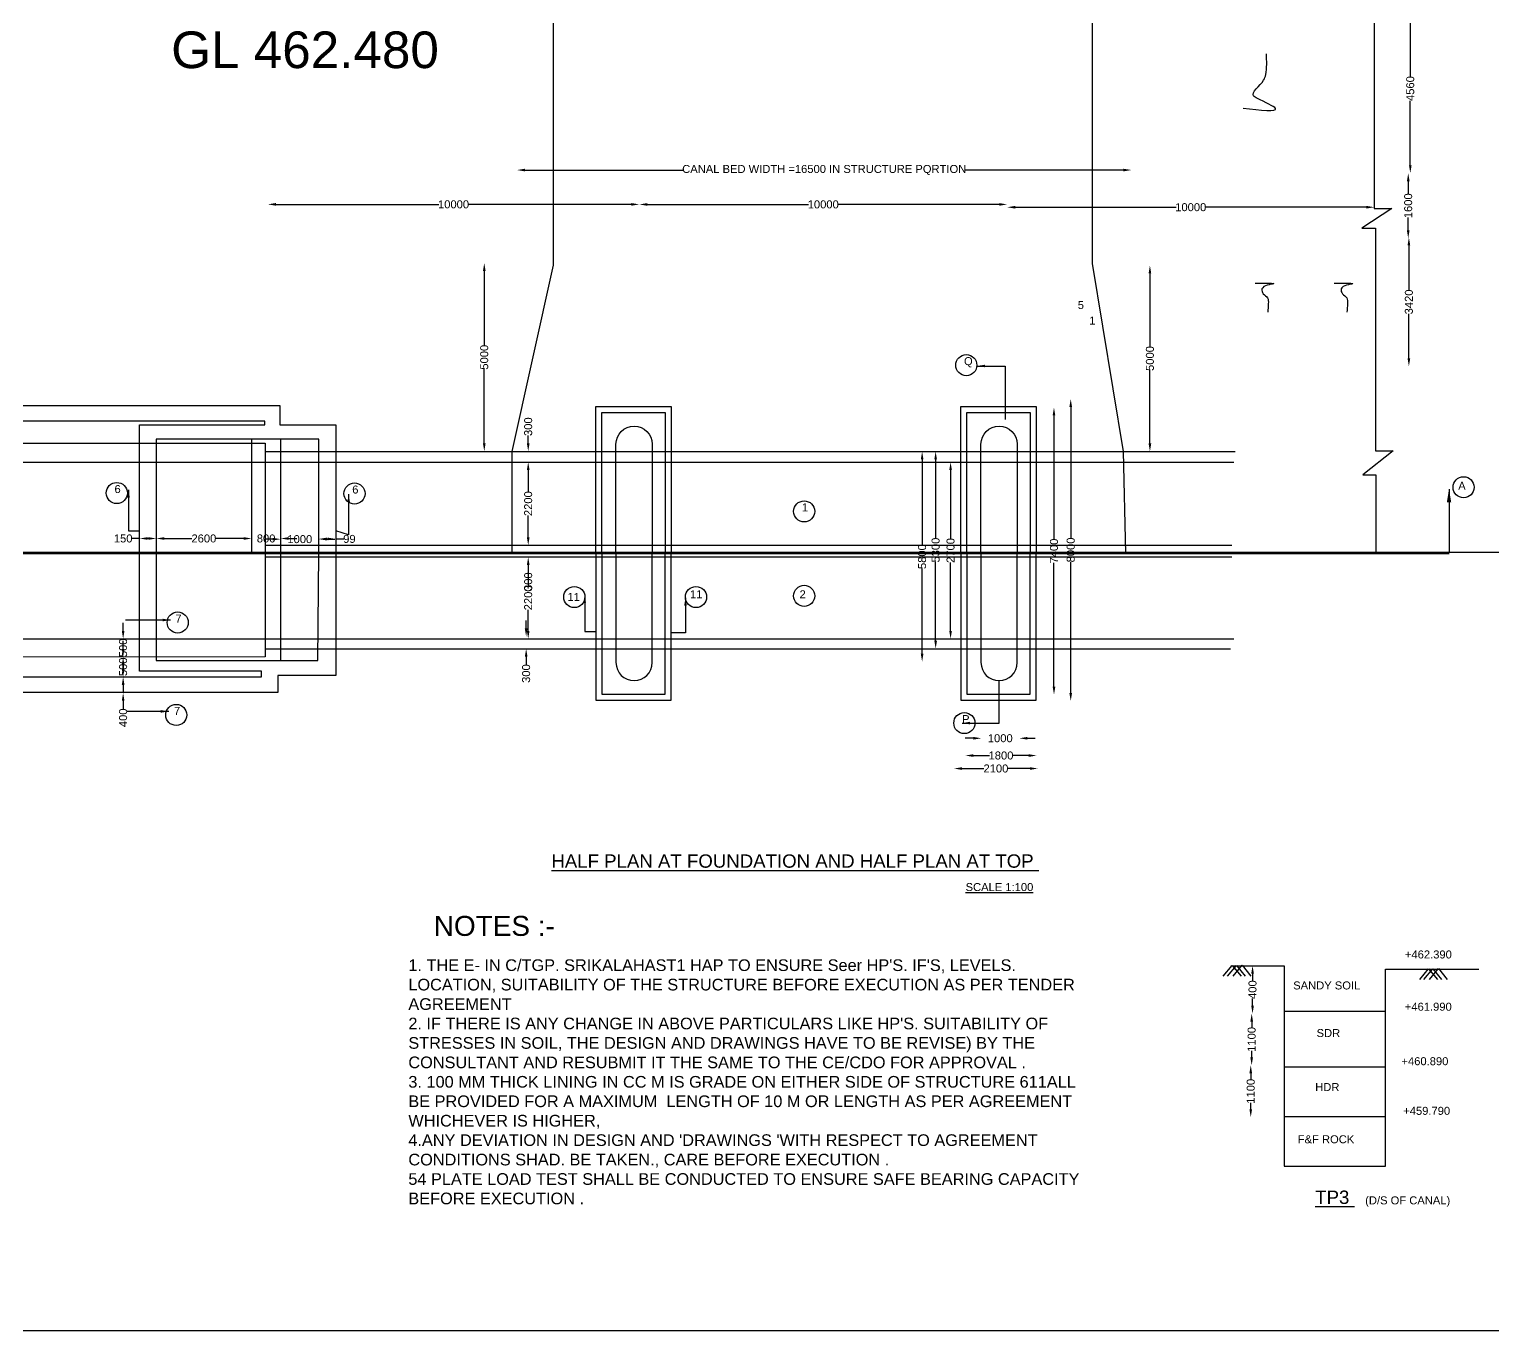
# Model space of a CAD drawing. Header units: millimetres. Extents: x 5124 to 4681095, y 2311 to 91369410.
# Drawn here: x 2352890 to 2374840, y 45650649 to 45670180 of the extents above; entities that cross this region are included whole.
import ezdxf

# ---------------------------------------------------------------- set-up
doc = ezdxf.new("R2010")
doc.units = ezdxf.units.MM
doc.header["$MEASUREMENT"] = 0
doc.header["$PDMODE"] = 32
doc.header["$PDSIZE"] = 240
for name, color, linetype in [('DIMENSIONS', 7, 'Continuous'), ('DRAWING', 2, 'Continuous'), ('TEXT', 7, 'Continuous')]:
    doc.layers.add(name, color=color, linetype=linetype)
doc.styles.get("Standard").update_dxf_attribs({"font": 'arial.ttf', "height": 120})
doc.dimstyles.get("Standard").update_dxf_attribs({"dimtxt": 120, "dimasz": 120, "dimexe": 0.18, "dimexo": 0.0625, "dimgap": 0.09, "dimtad": 0, "dimdec": 0, "dimzin": 0, "dimdsep": 46, "dimtxsty": 'Standard', "dimcen": 0.09, "dimse1": 1, "dimse2": 1, "dimadec": 0, "dimazin": 0, "dimtfac": 1, "dimtdec": 0, "dimtofl": 0, "dimtmove": 0, "dimatfit": 3, "dimfxl": 1, "dimtolj": 1, "dimtzin": 0, "dimarcsym": 0})

# ---------------------------------------------------------------- blocks, each defined once
blk = doc.blocks.new('*D74')
at = {"layer": 'Defpoints', "color": 0, "transparency": 16777216}
for p in [(2373619, 45670559), (2373604, 45668020), (2373619, 45668020)]:
    blk.add_point(p, dxfattribs=at)
at = {"layer": 'DIMENSIONS', "color": 0, "lineweight": -2, "transparency": 16777216}
for p, q in [((2373604, 45670439), (2373604, 45669471)), ((2373604, 45668140), (2373604, 45669108))]:
    blk.add_line(p, q, dxfattribs=at)
at = {"layer": 'DIMENSIONS', "color": 0, "transparency": 16777216}
for points in [[(2373584, 45670439), (2373624, 45670439), (2373604, 45670559)], [(2373584, 45668140), (2373624, 45668140), (2373604, 45668020)]]:
    blk.add_solid(points, dxfattribs=at)
at = {"layer": 'DIMENSIONS', "color": 0, "transparency": 16777216, "insert": (2373604, 45669290), "char_height": 120, "attachment_point": 5, "rotation": 90}
blk.add_mtext('\\A1;4560', dxfattribs=at)
blk = doc.blocks.new('*D75')
at = {"layer": 'Defpoints', "color": 0, "transparency": 16777216}
for p in [(2373604, 45668020), (2373573, 45667041), (2373604, 45667041)]:
    blk.add_point(p, dxfattribs=at)
at = {"layer": 'DIMENSIONS', "color": 0, "lineweight": -2, "transparency": 16777216}
for p, q in [((2373573, 45667900), (2373573, 45667704)), ((2373573, 45667161), (2373573, 45667357))]:
    blk.add_line(p, q, dxfattribs=at)
at = {"layer": 'DIMENSIONS', "color": 0, "transparency": 16777216}
for points in [[(2373553, 45667900), (2373593, 45667900), (2373573, 45668020)], [(2373553, 45667161), (2373593, 45667161), (2373573, 45667041)]]:
    blk.add_solid(points, dxfattribs=at)
at = {"layer": 'DIMENSIONS', "color": 0, "transparency": 16777216, "insert": (2373573, 45667531), "char_height": 120, "attachment_point": 5, "rotation": 90}
blk.add_mtext('\\A1;1600', dxfattribs=at)
blk = doc.blocks.new('*D76')
at = {"layer": 'Defpoints', "color": 0, "transparency": 16777216}
for p in [(2373570, 45667056), (2373570, 45665120), (2373583, 45665120)]:
    blk.add_point(p, dxfattribs=at)
at = {"layer": 'DIMENSIONS', "color": 0, "lineweight": -2, "transparency": 16777216}
for p, q in [((2373583, 45666936), (2373583, 45666267)), ((2373583, 45665240), (2373583, 45665909))]:
    blk.add_line(p, q, dxfattribs=at)
at = {"layer": 'DIMENSIONS', "color": 0, "transparency": 16777216}
for points in [[(2373563, 45666936), (2373603, 45666936), (2373583, 45667056)], [(2373563, 45665240), (2373603, 45665240), (2373583, 45665120)]]:
    blk.add_solid(points, dxfattribs=at)
at = {"layer": 'DIMENSIONS', "color": 0, "transparency": 16777216, "insert": (2373583, 45666088), "char_height": 120, "attachment_point": 5, "rotation": 90}
blk.add_mtext('\\A1;3420', dxfattribs=at)
blk = doc.blocks.new('*D77')
at = {"layer": 'Defpoints', "color": 0, "transparency": 16777216}
for p in [(2367558, 45667509), (2367558, 45667490), (2373064, 45667490)]:
    blk.add_point(p, dxfattribs=at)
at = {"layer": 'DIMENSIONS', "color": 0, "lineweight": -2, "transparency": 16777216}
for p, q in [((2367678, 45667509), (2370091, 45667509)), ((2372944, 45667509), (2370531, 45667509))]:
    blk.add_line(p, q, dxfattribs=at)
at = {"layer": 'DIMENSIONS', "color": 0, "transparency": 16777216}
for points in [[(2367678, 45667529), (2367678, 45667489), (2367558, 45667509)], [(2372944, 45667529), (2372944, 45667489), (2373064, 45667509)]]:
    blk.add_solid(points, dxfattribs=at)
at = {"layer": 'DIMENSIONS', "color": 0, "transparency": 16777216, "insert": (2370311, 45667509), "char_height": 120, "attachment_point": 5}
blk.add_mtext('\\A1;10000', dxfattribs=at)
blk = doc.blocks.new('*D78')
at = {"layer": 'Defpoints', "color": 0, "transparency": 16777216}
for p in [(2362040, 45667551), (2362040, 45667509), (2367558, 45667509)]:
    blk.add_point(p, dxfattribs=at)
at = {"layer": 'DIMENSIONS', "color": 0, "lineweight": -2, "transparency": 16777216}
for p, q in [((2362160, 45667551), (2364579, 45667551)), ((2367438, 45667551), (2365019, 45667551))]:
    blk.add_line(p, q, dxfattribs=at)
at = {"layer": 'DIMENSIONS', "color": 0, "transparency": 16777216}
for points in [[(2362160, 45667571), (2362160, 45667531), (2362040, 45667551)], [(2367438, 45667571), (2367438, 45667531), (2367558, 45667551)]]:
    blk.add_solid(points, dxfattribs=at)
at = {"layer": 'DIMENSIONS', "color": 0, "transparency": 16777216, "insert": (2364799, 45667551), "char_height": 120, "attachment_point": 5}
blk.add_mtext('\\A1;10000', dxfattribs=at)
blk = doc.blocks.new('*D79')
at = {"layer": 'Defpoints', "color": 0, "transparency": 16777216}
for p in [(2356469, 45667552), (2356469, 45667509), (2362040, 45667509)]:
    blk.add_point(p, dxfattribs=at)
at = {"layer": 'DIMENSIONS', "color": 0, "lineweight": -2, "transparency": 16777216}
for p, q in [((2356589, 45667552), (2359034, 45667552)), ((2361920, 45667552), (2359474, 45667552))]:
    blk.add_line(p, q, dxfattribs=at)
at = {"layer": 'DIMENSIONS', "color": 0, "transparency": 16777216}
for points in [[(2356589, 45667572), (2356589, 45667532), (2356469, 45667552)], [(2361920, 45667572), (2361920, 45667532), (2362040, 45667552)]]:
    blk.add_solid(points, dxfattribs=at)
at = {"layer": 'DIMENSIONS', "color": 0, "transparency": 16777216, "insert": (2359254, 45667552), "char_height": 120, "attachment_point": 5}
blk.add_mtext('\\A1;10000', dxfattribs=at)
blk = doc.blocks.new('*D80')
at = {"layer": 'Defpoints', "color": 0, "transparency": 16777216}
for p in [(2360206, 45668050), (2369422, 45668170), (2369422, 45668067)]:
    blk.add_point(p, dxfattribs=at)
at = {"layer": 'DIMENSIONS', "color": 0, "lineweight": -2, "transparency": 16777216}
for p, q in [((2360326, 45668067), (2362694, 45668067)), ((2369302, 45668067), (2366934, 45668067))]:
    blk.add_line(p, q, dxfattribs=at)
at = {"layer": 'DIMENSIONS', "color": 0, "transparency": 16777216}
for points in [[(2360326, 45668087), (2360326, 45668047), (2360206, 45668067)], [(2369302, 45668087), (2369302, 45668047), (2369422, 45668067)]]:
    blk.add_solid(points, dxfattribs=at)
at = {"layer": 'DIMENSIONS', "color": 0, "transparency": 16777216, "insert": (2364814, 45668067), "char_height": 120, "attachment_point": 5}
blk.add_mtext('\\A1;CANAL BED WIDTH =16500 IN STRUCTURE PQRTION', dxfattribs=at)
blk = doc.blocks.new('*D81')
at = {"layer": 'Defpoints', "color": 0, "transparency": 16777216}
for p in [(2369699, 45666635), (2369699, 45663844), (2369699, 45663844)]:
    blk.add_point(p, dxfattribs=at)
at = {"layer": 'DIMENSIONS', "color": 0, "lineweight": -2, "transparency": 16777216}
for p, q in [((2369699, 45666515), (2369699, 45665419)), ((2369699, 45663964), (2369699, 45665060))]:
    blk.add_line(p, q, dxfattribs=at)
at = {"layer": 'DIMENSIONS', "color": 0, "transparency": 16777216}
for points in [[(2369679, 45666515), (2369719, 45666515), (2369699, 45666635)], [(2369679, 45663964), (2369719, 45663964), (2369699, 45663844)]]:
    blk.add_solid(points, dxfattribs=at)
at = {"layer": 'DIMENSIONS', "color": 0, "transparency": 16777216, "insert": (2369699, 45665239), "char_height": 120, "attachment_point": 5, "rotation": 90}
blk.add_mtext('\\A1;5000', dxfattribs=at)
blk = doc.blocks.new('*D82')
at = {"layer": 'Defpoints', "color": 0, "transparency": 16777216}
for p in [(2367170, 45659540), (2367170, 45659525), (2367738, 45659525)]:
    blk.add_point(p, dxfattribs=at)
at = {"layer": 'DIMENSIONS', "color": 0, "lineweight": -2, "transparency": 16777216}
for p, q in [((2367050, 45659540), (2366930, 45659540)), ((2367858, 45659540), (2367978, 45659540))]:
    blk.add_line(p, q, dxfattribs=at)
at = {"layer": 'DIMENSIONS', "color": 0, "transparency": 16777216}
for points in [[(2367050, 45659560), (2367050, 45659520), (2367170, 45659540)], [(2367858, 45659560), (2367858, 45659520), (2367738, 45659540)]]:
    blk.add_solid(points, dxfattribs=at)
at = {"layer": 'DIMENSIONS', "color": 0, "transparency": 16777216, "insert": (2367454, 45659540), "char_height": 120, "attachment_point": 5}
blk.add_mtext('\\A1;1000', dxfattribs=at)
blk = doc.blocks.new('*D83')
at = {"layer": 'Defpoints', "color": 0, "transparency": 16777216}
for p in [(2366930, 45659281), (2366930, 45659270), (2368000, 45659270)]:
    blk.add_point(p, dxfattribs=at)
at = {"layer": 'DIMENSIONS', "color": 0, "lineweight": -2, "transparency": 16777216}
for p, q in [((2367050, 45659281), (2367292, 45659281)), ((2367880, 45659281), (2367639, 45659281))]:
    blk.add_line(p, q, dxfattribs=at)
at = {"layer": 'DIMENSIONS', "color": 0, "transparency": 16777216}
for points in [[(2367050, 45659301), (2367050, 45659261), (2366930, 45659281)], [(2367880, 45659301), (2367880, 45659261), (2368000, 45659281)]]:
    blk.add_solid(points, dxfattribs=at)
at = {"layer": 'DIMENSIONS', "color": 0, "transparency": 16777216, "insert": (2367465, 45659281), "char_height": 120, "attachment_point": 5}
blk.add_mtext('\\A1;1800', dxfattribs=at)
blk = doc.blocks.new('*D84')
at = {"layer": 'Defpoints', "color": 0, "transparency": 16777216}
for p in [(2366760, 45659086), (2366760, 45659071), (2368019, 45659071)]:
    blk.add_point(p, dxfattribs=at)
at = {"layer": 'DIMENSIONS', "color": 0, "lineweight": -2, "transparency": 16777216}
for p, q in [((2366880, 45659086), (2367209, 45659086)), ((2367899, 45659086), (2367570, 45659086))]:
    blk.add_line(p, q, dxfattribs=at)
at = {"layer": 'DIMENSIONS', "color": 0, "transparency": 16777216}
for points in [[(2366880, 45659106), (2366880, 45659066), (2366760, 45659086)], [(2367899, 45659106), (2367899, 45659066), (2368019, 45659086)]]:
    blk.add_solid(points, dxfattribs=at)
at = {"layer": 'DIMENSIONS', "color": 0, "transparency": 16777216, "insert": (2367389, 45659086), "char_height": 120, "attachment_point": 5}
blk.add_mtext('\\A1;2100', dxfattribs=at)
blk = doc.blocks.new('*D85')
at = {"layer": 'Defpoints', "color": 0, "transparency": 16777216}
for p in [(2368429, 45664631), (2368511, 45664631), (2368429, 45660101)]:
    blk.add_point(p, dxfattribs=at)
at = {"layer": 'DIMENSIONS', "color": 0, "lineweight": -2, "transparency": 16777216}
for p, q in [((2368511, 45664511), (2368511, 45662545)), ((2368511, 45660221), (2368511, 45662187))]:
    blk.add_line(p, q, dxfattribs=at)
at = {"layer": 'DIMENSIONS', "color": 0, "transparency": 16777216}
for points in [[(2368491, 45664511), (2368531, 45664511), (2368511, 45664631)], [(2368491, 45660221), (2368531, 45660221), (2368511, 45660101)]]:
    blk.add_solid(points, dxfattribs=at)
at = {"layer": 'DIMENSIONS', "color": 0, "transparency": 16777216, "insert": (2368511, 45662366), "char_height": 120, "attachment_point": 5, "rotation": 90}
blk.add_mtext('\\A1;8000', dxfattribs=at)
blk = doc.blocks.new('*D86')
at = {"layer": 'Defpoints', "color": 0, "transparency": 16777216}
for p in [(2368247, 45664504), (2368247, 45660196), (2368260, 45660196)]:
    blk.add_point(p, dxfattribs=at)
at = {"layer": 'DIMENSIONS', "color": 0, "lineweight": -2, "transparency": 16777216}
for p, q in [((2368260, 45664384), (2368260, 45662529)), ((2368260, 45660316), (2368260, 45662172))]:
    blk.add_line(p, q, dxfattribs=at)
at = {"layer": 'DIMENSIONS', "color": 0, "transparency": 16777216}
for points in [[(2368240, 45664384), (2368280, 45664384), (2368260, 45664504)], [(2368240, 45660316), (2368280, 45660316), (2368260, 45660196)]]:
    blk.add_solid(points, dxfattribs=at)
at = {"layer": 'DIMENSIONS', "color": 0, "transparency": 16777216, "insert": (2368260, 45662350), "char_height": 120, "attachment_point": 5, "rotation": 90}
blk.add_mtext('\\A1;7400', dxfattribs=at)
blk = doc.blocks.new('*D87')
at = {"layer": 'Defpoints', "color": 0, "transparency": 16777216}
for p in [(2366709, 45663684), (2366709, 45663684), (2366645, 45661032)]:
    blk.add_point(p, dxfattribs=at)
at = {"layer": 'DIMENSIONS', "color": 0, "lineweight": -2, "transparency": 16777216}
for p, q in [((2366709, 45663564), (2366709, 45662538)), ((2366709, 45661152), (2366709, 45662178))]:
    blk.add_line(p, q, dxfattribs=at)
at = {"layer": 'DIMENSIONS', "color": 0, "transparency": 16777216}
for points in [[(2366689, 45663564), (2366729, 45663564), (2366709, 45663684)], [(2366689, 45661152), (2366729, 45661152), (2366709, 45661032)]]:
    blk.add_solid(points, dxfattribs=at)
at = {"layer": 'DIMENSIONS', "color": 0, "transparency": 16777216, "insert": (2366709, 45662358), "char_height": 120, "attachment_point": 5, "rotation": 90}
blk.add_mtext('\\A1;2700', dxfattribs=at)
blk = doc.blocks.new('*D88')
at = {"layer": 'Defpoints', "color": 0, "transparency": 16777216}
for p in [(2366485, 45663844), (2366485, 45660884), (2366485, 45660884)]:
    blk.add_point(p, dxfattribs=at)
at = {"layer": 'DIMENSIONS', "color": 0, "lineweight": -2, "transparency": 16777216}
for p, q in [((2366485, 45663724), (2366485, 45662543)), ((2366485, 45661004), (2366485, 45662185))]:
    blk.add_line(p, q, dxfattribs=at)
at = {"layer": 'DIMENSIONS', "color": 0, "transparency": 16777216}
for points in [[(2366465, 45663724), (2366505, 45663724), (2366485, 45663844)], [(2366465, 45661004), (2366505, 45661004), (2366485, 45660884)]]:
    blk.add_solid(points, dxfattribs=at)
at = {"layer": 'DIMENSIONS', "color": 0, "transparency": 16777216, "insert": (2366485, 45662364), "char_height": 120, "attachment_point": 5, "rotation": 90}
blk.add_mtext('\\A1;5300', dxfattribs=at)
blk = doc.blocks.new('*D89')
at = {"layer": 'Defpoints', "color": 0, "transparency": 16777216}
for p in [(2366298, 45663844), (2366282, 45660689), (2366298, 45660689)]:
    blk.add_point(p, dxfattribs=at)
at = {"layer": 'DIMENSIONS', "color": 0, "lineweight": -2, "transparency": 16777216}
for p, q in [((2366282, 45663724), (2366282, 45662445)), ((2366282, 45660809), (2366282, 45662087))]:
    blk.add_line(p, q, dxfattribs=at)
at = {"layer": 'DIMENSIONS', "color": 0, "transparency": 16777216}
for points in [[(2366262, 45663724), (2366302, 45663724), (2366282, 45663844)], [(2366262, 45660809), (2366302, 45660809), (2366282, 45660689)]]:
    blk.add_solid(points, dxfattribs=at)
at = {"layer": 'DIMENSIONS', "color": 0, "transparency": 16777216, "insert": (2366282, 45662266), "char_height": 120, "attachment_point": 5, "rotation": 90}
blk.add_mtext('\\A1;5800', dxfattribs=at)
blk = doc.blocks.new('*D90')
at = {"layer": 'Defpoints', "color": 0, "transparency": 16777216}
for p in [(2360343, 45661068), (2360343, 45660884), (2360343, 45660884)]:
    blk.add_point(p, dxfattribs=at)
at = {"layer": 'DIMENSIONS', "color": 0, "lineweight": -2, "transparency": 16777216}
for p, q in [((2360343, 45661188), (2360343, 45661308)), ((2360343, 45660764), (2360343, 45660644))]:
    blk.add_line(p, q, dxfattribs=at)
at = {"layer": 'DIMENSIONS', "color": 0, "transparency": 16777216}
for points in [[(2360323, 45661188), (2360363, 45661188), (2360343, 45661068)], [(2360323, 45660764), (2360363, 45660764), (2360343, 45660884)]]:
    blk.add_solid(points, dxfattribs=at)
at = {"layer": 'DIMENSIONS', "color": 0, "transparency": 16777216, "insert": (2360343, 45660511), "char_height": 120, "attachment_point": 5, "rotation": 90}
blk.add_mtext('\\A1;300', dxfattribs=at)
blk = doc.blocks.new('*D91')
at = {"layer": 'Defpoints', "color": 0, "transparency": 16777216}
for p in [(2360343, 45662262), (2360374, 45662262), (2360343, 45661032)]:
    blk.add_point(p, dxfattribs=at)
at = {"layer": 'DIMENSIONS', "color": 0, "lineweight": -2, "transparency": 16777216}
for p, q in [((2360374, 45662142), (2360374, 45661827)), ((2360374, 45661152), (2360374, 45661467))]:
    blk.add_line(p, q, dxfattribs=at)
at = {"layer": 'DIMENSIONS', "color": 0, "transparency": 16777216}
for points in [[(2360354, 45662142), (2360394, 45662142), (2360374, 45662262)], [(2360354, 45661152), (2360394, 45661152), (2360374, 45661032)]]:
    blk.add_solid(points, dxfattribs=at)
at = {"layer": 'DIMENSIONS', "color": 0, "transparency": 16777216, "insert": (2360374, 45661647), "char_height": 120, "attachment_point": 5, "rotation": 90}
blk.add_mtext('\\A1;2200', dxfattribs=at)
blk = doc.blocks.new('*D92')
at = {"layer": 'Defpoints', "color": 0, "transparency": 16777216}
for p in [(2360374, 45662437), (2360374, 45662262), (2360374, 45662262)]:
    blk.add_point(p, dxfattribs=at)
at = {"layer": 'DIMENSIONS', "color": 0, "lineweight": -2, "transparency": 16777216}
for p, q in [((2360374, 45662557), (2360374, 45662677)), ((2360374, 45662142), (2360374, 45662022))]:
    blk.add_line(p, q, dxfattribs=at)
at = {"layer": 'DIMENSIONS', "color": 0, "transparency": 16777216}
for points in [[(2360354, 45662557), (2360394, 45662557), (2360374, 45662437)], [(2360354, 45662142), (2360394, 45662142), (2360374, 45662262)]]:
    blk.add_solid(points, dxfattribs=at)
at = {"layer": 'DIMENSIONS', "color": 0, "transparency": 16777216, "insert": (2360374, 45661890), "char_height": 120, "attachment_point": 5, "rotation": 90}
blk.add_mtext('\\A1;300', dxfattribs=at)
blk = doc.blocks.new('*D93')
at = {"layer": 'Defpoints', "color": 0, "transparency": 16777216}
for p in [(2360374, 45663684), (2360374, 45663684), (2360374, 45662437)]:
    blk.add_point(p, dxfattribs=at)
at = {"layer": 'DIMENSIONS', "color": 0, "lineweight": -2, "transparency": 16777216}
for p, q in [((2360374, 45663564), (2360374, 45663241)), ((2360374, 45662557), (2360374, 45662881))]:
    blk.add_line(p, q, dxfattribs=at)
at = {"layer": 'DIMENSIONS', "color": 0, "transparency": 16777216}
for points in [[(2360354, 45663564), (2360394, 45663564), (2360374, 45663684)], [(2360354, 45662557), (2360394, 45662557), (2360374, 45662437)]]:
    blk.add_solid(points, dxfattribs=at)
at = {"layer": 'DIMENSIONS', "color": 0, "transparency": 16777216, "insert": (2360374, 45663061), "char_height": 120, "attachment_point": 5, "rotation": 90}
blk.add_mtext('\\A1;2200', dxfattribs=at)
blk = doc.blocks.new('*D94')
at = {"layer": 'Defpoints', "color": 0, "transparency": 16777216}
for p in [(2360374, 45663844), (2360374, 45663844), (2360374, 45663684)]:
    blk.add_point(p, dxfattribs=at)
at = {"layer": 'DIMENSIONS', "color": 0, "lineweight": -2, "transparency": 16777216}
for p, q in [((2360374, 45663964), (2360374, 45664084)), ((2360374, 45663564), (2360374, 45663444))]:
    blk.add_line(p, q, dxfattribs=at)
at = {"layer": 'DIMENSIONS', "color": 0, "transparency": 16777216}
for points in [[(2360354, 45663964), (2360394, 45663964), (2360374, 45663844)], [(2360354, 45663564), (2360394, 45663564), (2360374, 45663684)]]:
    blk.add_solid(points, dxfattribs=at)
at = {"layer": 'DIMENSIONS', "color": 0, "transparency": 16777216, "insert": (2360374, 45664216), "char_height": 120, "attachment_point": 5, "rotation": 90}
blk.add_mtext('\\A1;300', dxfattribs=at)
blk = doc.blocks.new('*D95')
at = {"layer": 'Defpoints', "color": 0, "transparency": 16777216}
for p in [(2359674, 45666671), (2359715, 45666671), (2359674, 45663844)]:
    blk.add_point(p, dxfattribs=at)
at = {"layer": 'DIMENSIONS', "color": 0, "lineweight": -2, "transparency": 16777216}
for p, q in [((2359715, 45666551), (2359715, 45665437)), ((2359715, 45663964), (2359715, 45665079))]:
    blk.add_line(p, q, dxfattribs=at)
at = {"layer": 'DIMENSIONS', "color": 0, "transparency": 16777216}
for points in [[(2359695, 45666551), (2359735, 45666551), (2359715, 45666671)], [(2359695, 45663964), (2359735, 45663964), (2359715, 45663844)]]:
    blk.add_solid(points, dxfattribs=at)
at = {"layer": 'DIMENSIONS', "color": 0, "transparency": 16777216, "insert": (2359715, 45665258), "char_height": 120, "attachment_point": 5, "rotation": 90}
blk.add_mtext('\\A1;5000', dxfattribs=at)
blk = doc.blocks.new('*D96')
at = {"layer": 'Defpoints', "color": 0, "transparency": 16777216}
for p in [(2357234, 45662652), (2357486, 45662652), (2357486, 45662531)]:
    blk.add_point(p, dxfattribs=at)
at = {"layer": 'DIMENSIONS', "color": 0, "lineweight": -2, "transparency": 16777216}
for p, q in [((2357354, 45662531), (2357366, 45662531)), ((2357486, 45662531), (2357606, 45662531))]:
    blk.add_line(p, q, dxfattribs=at)
at = {"layer": 'DIMENSIONS', "color": 0, "transparency": 16777216}
for points in [[(2357354, 45662551), (2357354, 45662511), (2357234, 45662531)], [(2357366, 45662551), (2357366, 45662511), (2357486, 45662531)]]:
    blk.add_solid(points, dxfattribs=at)
at = {"layer": 'DIMENSIONS', "color": 0, "transparency": 16777216, "insert": (2357692, 45662531), "char_height": 120, "attachment_point": 5}
blk.add_mtext('\\A1;99', dxfattribs=at)
blk = doc.blocks.new('*D97')
at = {"layer": 'Defpoints', "color": 0, "transparency": 16777216}
for p in [(2356662, 45662531), (2356662, 45662528), (2357234, 45662531)]:
    blk.add_point(p, dxfattribs=at)
at = {"layer": 'DIMENSIONS', "color": 0, "lineweight": -2, "transparency": 16777216}
for p, q in [((2356542, 45662528), (2356422, 45662528)), ((2357354, 45662528), (2357474, 45662528))]:
    blk.add_line(p, q, dxfattribs=at)
at = {"layer": 'DIMENSIONS', "color": 0, "transparency": 16777216}
for points in [[(2356542, 45662548), (2356542, 45662508), (2356662, 45662528)], [(2357354, 45662548), (2357354, 45662508), (2357234, 45662528)]]:
    blk.add_solid(points, dxfattribs=at)
at = {"layer": 'DIMENSIONS', "color": 0, "transparency": 16777216, "insert": (2356948, 45662528), "char_height": 120, "attachment_point": 5}
blk.add_mtext('\\A1;1000', dxfattribs=at)
blk = doc.blocks.new('*D98')
at = {"layer": 'Defpoints', "color": 0, "transparency": 16777216}
for p in [(2356224, 45662538), (2356662, 45662528), (2356224, 45662495)]:
    blk.add_point(p, dxfattribs=at)
at = {"layer": 'DIMENSIONS', "color": 0, "lineweight": -2, "transparency": 16777216}
for p, q in [((2356104, 45662538), (2355984, 45662538)), ((2356782, 45662538), (2356902, 45662538))]:
    blk.add_line(p, q, dxfattribs=at)
at = {"layer": 'DIMENSIONS', "color": 0, "transparency": 16777216}
for points in [[(2356104, 45662558), (2356104, 45662518), (2356224, 45662538)], [(2356782, 45662558), (2356782, 45662518), (2356662, 45662538)]]:
    blk.add_solid(points, dxfattribs=at)
at = {"layer": 'DIMENSIONS', "color": 0, "transparency": 16777216, "insert": (2356443, 45662538), "char_height": 120, "attachment_point": 5}
blk.add_mtext('\\A1;800', dxfattribs=at)
blk = doc.blocks.new('*D99')
at = {"layer": 'Defpoints', "color": 0, "transparency": 16777216}
for p in [(2354794, 45662538), (2354794, 45662538), (2356224, 45662538)]:
    blk.add_point(p, dxfattribs=at)
at = {"layer": 'DIMENSIONS', "color": 0, "lineweight": -2, "transparency": 16777216}
for p, q in [((2354914, 45662538), (2355329, 45662538)), ((2356104, 45662538), (2355689, 45662538))]:
    blk.add_line(p, q, dxfattribs=at)
at = {"layer": 'DIMENSIONS', "color": 0, "transparency": 16777216}
for points in [[(2354914, 45662558), (2354914, 45662518), (2354794, 45662538)], [(2356104, 45662558), (2356104, 45662518), (2356224, 45662538)]]:
    blk.add_solid(points, dxfattribs=at)
at = {"layer": 'DIMENSIONS', "color": 0, "transparency": 16777216, "insert": (2355509, 45662538), "char_height": 120, "attachment_point": 5}
blk.add_mtext('\\A1;2600', dxfattribs=at)
blk = doc.blocks.new('*D100')
at = {"layer": 'Defpoints', "color": 0, "transparency": 16777216}
for p in [(2354546, 45662538), (2354546, 45662538), (2354794, 45662538)]:
    blk.add_point(p, dxfattribs=at)
at = {"layer": 'DIMENSIONS', "color": 0, "lineweight": -2, "transparency": 16777216}
for p, q in [((2354546, 45662538), (2354426, 45662538)), ((2354674, 45662538), (2354666, 45662538))]:
    blk.add_line(p, q, dxfattribs=at)
at = {"layer": 'DIMENSIONS', "color": 0, "transparency": 16777216}
for points in [[(2354666, 45662558), (2354666, 45662518), (2354546, 45662538)], [(2354674, 45662558), (2354674, 45662518), (2354794, 45662538)]]:
    blk.add_solid(points, dxfattribs=at)
at = {"layer": 'DIMENSIONS', "color": 0, "transparency": 16777216, "insert": (2354299, 45662538), "char_height": 120, "attachment_point": 5}
blk.add_mtext('\\A1;150', dxfattribs=at)
blk = doc.blocks.new('*D101')
at = {"layer": 'Defpoints', "color": 0, "transparency": 16777216}
for p in [(2354298, 45661032), (2354298, 45661032), (2354298, 45660761)]:
    blk.add_point(p, dxfattribs=at)
at = {"layer": 'DIMENSIONS', "color": 0, "lineweight": -2, "transparency": 16777216}
for p, q in [((2354298, 45661152), (2354298, 45661272)), ((2354298, 45660641), (2354298, 45660521))]:
    blk.add_line(p, q, dxfattribs=at)
at = {"layer": 'DIMENSIONS', "color": 0, "transparency": 16777216}
for points in [[(2354278, 45661152), (2354318, 45661152), (2354298, 45661032)], [(2354278, 45660641), (2354318, 45660641), (2354298, 45660761)]]:
    blk.add_solid(points, dxfattribs=at)
at = {"layer": 'DIMENSIONS', "color": 0, "transparency": 16777216, "insert": (2354298, 45660897), "char_height": 120, "attachment_point": 5, "rotation": 90}
blk.add_mtext('\\A1;500', dxfattribs=at)
blk = doc.blocks.new('*D102')
at = {"layer": 'Defpoints', "color": 0, "transparency": 16777216}
for p in [(2354298, 45660761), (2354298, 45660462), (2354298, 45660462)]:
    blk.add_point(p, dxfattribs=at)
at = {"layer": 'DIMENSIONS', "color": 0, "lineweight": -2, "transparency": 16777216}
for p, q in [((2354298, 45660881), (2354298, 45661001)), ((2354298, 45660342), (2354298, 45660222))]:
    blk.add_line(p, q, dxfattribs=at)
at = {"layer": 'DIMENSIONS', "color": 0, "transparency": 16777216}
for points in [[(2354278, 45660881), (2354318, 45660881), (2354298, 45660761)], [(2354278, 45660342), (2354318, 45660342), (2354298, 45660462)]]:
    blk.add_solid(points, dxfattribs=at)
at = {"layer": 'DIMENSIONS', "color": 0, "transparency": 16777216, "insert": (2354298, 45660612), "char_height": 120, "attachment_point": 5, "rotation": 90}
blk.add_mtext('\\A1;500', dxfattribs=at)
blk = doc.blocks.new('*D103')
at = {"layer": 'Defpoints', "color": 0, "transparency": 16777216}
for p in [(2354298, 45660462), (2354298, 45660222), (2354298, 45660222)]:
    blk.add_point(p, dxfattribs=at)
at = {"layer": 'DIMENSIONS', "color": 0, "lineweight": -2, "transparency": 16777216}
for p, q in [((2354298, 45660582), (2354298, 45660702)), ((2354298, 45660102), (2354298, 45659982))]:
    blk.add_line(p, q, dxfattribs=at)
at = {"layer": 'DIMENSIONS', "color": 0, "transparency": 16777216}
for points in [[(2354278, 45660582), (2354318, 45660582), (2354298, 45660462)], [(2354278, 45660102), (2354318, 45660102), (2354298, 45660222)]]:
    blk.add_solid(points, dxfattribs=at)
at = {"layer": 'DIMENSIONS', "color": 0, "transparency": 16777216, "insert": (2354298, 45659847), "char_height": 120, "attachment_point": 5, "rotation": 90}
blk.add_mtext('\\A1;400', dxfattribs=at)
blk = doc.blocks.new('*D124')
at = {"layer": 'Defpoints', "color": 0, "transparency": 16777216}
for p in [(2371238, 45656127), (2371238, 45656127), (2371238, 45655409)]:
    blk.add_point(p, dxfattribs=at)
at = {"layer": 'DIMENSIONS', "color": 0, "lineweight": -2, "transparency": 16777216}
for p, q in [((2371238, 45656007), (2371238, 45655903)), ((2371238, 45655529), (2371238, 45655633))]:
    blk.add_line(p, q, dxfattribs=at)
at = {"layer": 'DIMENSIONS', "color": 0, "transparency": 16777216}
for points in [[(2371218, 45656007), (2371258, 45656007), (2371238, 45656127)], [(2371218, 45655529), (2371258, 45655529), (2371238, 45655409)]]:
    blk.add_solid(points, dxfattribs=at)
at = {"layer": 'DIMENSIONS', "color": 0, "transparency": 16777216, "insert": (2371238, 45655768), "char_height": 120, "attachment_point": 5, "rotation": 90}
blk.add_mtext('\\A1;400', dxfattribs=at)
blk = doc.blocks.new('*D125')
at = {"layer": 'Defpoints', "color": 0, "transparency": 16777216}
for p in [(2371238, 45655409), (2371225, 45654633), (2371238, 45654633)]:
    blk.add_point(p, dxfattribs=at)
at = {"layer": 'DIMENSIONS', "color": 0, "lineweight": -2, "transparency": 16777216}
for p, q in [((2371225, 45655289), (2371225, 45655194)), ((2371225, 45654753), (2371225, 45654848))]:
    blk.add_line(p, q, dxfattribs=at)
at = {"layer": 'DIMENSIONS', "color": 0, "transparency": 16777216}
for points in [[(2371205, 45655289), (2371245, 45655289), (2371225, 45655409)], [(2371205, 45654753), (2371245, 45654753), (2371225, 45654633)]]:
    blk.add_solid(points, dxfattribs=at)
at = {"layer": 'DIMENSIONS', "color": 0, "transparency": 16777216, "insert": (2371225, 45655021), "char_height": 120, "attachment_point": 5, "rotation": 90}
blk.add_mtext('\\A1;1100', dxfattribs=at)
blk = doc.blocks.new('*D126')
at = {"layer": 'Defpoints', "color": 0, "transparency": 16777216}
for p in [(2371238, 45654633), (2371211, 45653854), (2371238, 45653854)]:
    blk.add_point(p, dxfattribs=at)
at = {"layer": 'DIMENSIONS', "color": 0, "lineweight": -2, "transparency": 16777216}
for p, q in [((2371211, 45654513), (2371211, 45654417)), ((2371211, 45653974), (2371211, 45654070))]:
    blk.add_line(p, q, dxfattribs=at)
at = {"layer": 'DIMENSIONS', "color": 0, "transparency": 16777216}
for points in [[(2371191, 45654513), (2371231, 45654513), (2371211, 45654633)], [(2371191, 45653974), (2371231, 45653974), (2371211, 45653854)]]:
    blk.add_solid(points, dxfattribs=at)
at = {"layer": 'DIMENSIONS', "color": 0, "transparency": 16777216, "insert": (2371211, 45654243), "char_height": 120, "attachment_point": 5, "rotation": 90}
blk.add_mtext('\\A1;1100', dxfattribs=at)

msp = doc.modelspace()

# ---------------------------------------------------------------- linework, layer by layer
at = {"color": 0}
for points in [[(2360134.2, 45662314.7), (2360134.2, 45663843.8), (2360755.6, 45666641.1), (2360755.6, 45678212.4)], [(2368834.9, 45678212.4), (2368834.9, 45666666.7), (2369295, 45663843.8), (2369332.5, 45662314.7)]]:
    msp.add_lwpolyline(points, dxfattribs=at)
for points in [[(2370799.8, 45655968.2), (2370932.9, 45656128.7), (2371065, 45655968.2)], [(2370863.2, 45655970.3), (2370996.3, 45656130.8), (2371128.4, 45655970.3)], [(2370948.8, 45655972.4), (2371081.9, 45656132.9), (2371214, 45655972.4)], [(2373744.7, 45655918.4), (2373877.8, 45656078.9), (2374009.9, 45655918.4)], [(2373808.1, 45655920.5), (2373941.2, 45656081), (2374073.3, 45655920.5)], [(2373893.6, 45655922.6), (2374026.8, 45656083.1), (2374158.8, 45655922.6)]]:
    msp.add_lwpolyline(points)
at = {"layer": 'DIMENSIONS', "color": 0}
for centre in [(2366944.8, 45665139.2), (2374403, 45663307.1), (2354203.1, 45663219.9), (2357768.7, 45663212.6), (2364512.6, 45662944.6), (2361065.5, 45661658.9), (2362890.5, 45661658.9), (2364512.6, 45661676.8), (2355116.6, 45661277.2), (2355094.7, 45659890.3), (2366915.8, 45659767.8)]:
    msp.add_circle(centre, 158.4, dxfattribs=at)
for points in [[(2371096.7, 45668993.2), (2371584.7, 45668989.9), (2371311.2, 45669142.1), (2371254, 45669180), (2371404.7, 45669414), (2371435.9, 45669499.8), (2371445.7, 45669810.7)], [(2371275, 45666367.8), (2371549, 45666359.6), (2371379.5, 45666283.1), (2371399.1, 45666210.8), (2371463.2, 45666147.5), (2371474.6, 45666062.8), (2371466.3, 45665934.7)], [(2372463.2, 45666367.8), (2372737.2, 45666359.6), (2372567.6, 45666283.1), (2372587.3, 45666210.8), (2372651.4, 45666147.5), (2372662.8, 45666062.8), (2372654.5, 45665934.7)]]:
    msp.add_spline(points, degree=3, dxfattribs=at)
at = {"layer": 'DRAWING', "color": 0}
msp.add_lwpolyline([(2386129.5, 45650649.4), (2335211.3, 45650649.4), (2335211.3, 45691698.2), (2386129.5, 45691698.2)], close=True, dxfattribs=at)
for points in [[(2344701.3, 45678210.9), (2360088.8, 45678210.9), (2360088.8, 45678451.3), (2360442.8, 45677963.8), (2360442.8, 45678212.4), (2373090, 45678212.4), (2373090, 45676385), (2373322.9, 45676385), (2372780.2, 45676010), (2373064.2, 45676010), (2373064.2, 45667490.4), (2373325.6, 45667490.4), (2372879.5, 45667195), (2373080, 45667195), (2373080, 45663853.4), (2373346.6, 45663853.4), (2372891.5, 45663493.4), (2373087.4, 45663493.4), (2373087.4, 45662314.7)], [(2343579.6, 45665182.4), (2343579.6, 45667001.1), (2344598.1, 45667001.1), (2344598.1, 45665770), (2348003.3, 45664586.6), (2348003.3, 45665436.8), (2351163.6, 45665436.8), (2351163.6, 45664532.2), (2356649.6, 45664532.2), (2356649.6, 45664245.3), (2357486.3, 45664245.3), (2357486.3, 45662314.7)], [(2344094.3, 45666797.5), (2344094.3, 45665390), (2348225.4, 45663970.3), (2356427, 45663970.3), (2356427, 45662314.7)], [(2357486.3, 45662314.7), (2357486.3, 45660482), (2356616.2, 45660482), (2356616.2, 45660224.6), (2350942.4, 45660224.6), (2350942.4, 45659353.6), (2347977.2, 45659353.6), (2347977.2, 45660162.9), (2344559.3, 45659028.4), (2344559.3, 45657834.2), (2343553.4, 45657834.2), (2343579.6, 45665182.4)], [(2361389.5, 45662314.7), (2361389.5, 45664519.7), (2362517.4, 45664519.7), (2362517.4, 45662314.7)], [(2366864.1, 45662314.7), (2366864.1, 45664519.7), (2367992.1, 45664519.7), (2367992.1, 45662314.7)], [(2354546.2, 45662314.7), (2354546.2, 45664241.9), (2356421.8, 45664241.9), (2356421.8, 45664296.8), (2350942.4, 45664296.8)], [(2361480.1, 45662314.7), (2361480.1, 45664429.1), (2362426.9, 45664429.1), (2362426.9, 45662314.7)], [(2366954.7, 45662314.7), (2366954.7, 45664429.1), (2367901.5, 45664429.1), (2367901.5, 45662314.7)], [(2357233.9, 45662314.7), (2357233.9, 45664027.9), (2354793.5, 45664027.9), (2354793.5, 45662314.7)], [(2356223.7, 45664027.9), (2356223.7, 45662314.7)], [(2356427, 45663843.8), (2370977.9, 45663843.8)], [(2356661.6, 45662314.7), (2356661.6, 45664027.9)], [(2348225.4, 45663683.9), (2370959, 45663683.9)], [(2336128.2, 45663288.2), (2336128.2, 45662314.7), (2374185.7, 45662314.7)], [(2336211.8, 45663305.8), (2336211.8, 45662332.4), (2375104.1, 45662332.4)], [(2356427, 45662314.7), (2356427, 45660763.7), (2348225.4, 45660754)], [(2350942.4, 45660462), (2356375, 45660462), (2356375, 45660548.2), (2354546.2, 45660548.2), (2354546.2, 45662314.7)], [(2354793.5, 45662314.7), (2354793.5, 45660708), (2357218.8, 45660708), (2357233.9, 45662314.7)], [(2356427, 45662437.4), (2370926.7, 45662437.4)], [(2356661.6, 45660708), (2356661.6, 45662314.7)], [(2361389.5, 45662314.7), (2361389.5, 45660109.7), (2362517.4, 45660109.7), (2362517.4, 45662314.7)], [(2361480.1, 45662314.7), (2361480.1, 45660200.3), (2362426.9, 45660200.3), (2362426.9, 45662314.7)], [(2366864.1, 45662314.7), (2366864.1, 45660109.7), (2367992.1, 45660109.7), (2367992.1, 45662314.7)], [(2366954.7, 45662314.7), (2366954.7, 45660200.3), (2367901.5, 45660200.3), (2367901.5, 45662314.7)], [(2356427, 45662262.4), (2370926.7, 45662262.4)], [(2348225.4, 45661032.2), (2370956.6, 45661032.2)], [(2356427, 45660883.6), (2370907.2, 45660883.6)], [(2370910.7, 45656127.2), (2371710.4, 45656127.2), (2371710.4, 45653120.1), (2373231.4, 45653120.1), (2373231.4, 45656077.6), (2374631.1, 45656077.6)], [(2371710.4, 45655442.6), (2373231.4, 45655442.6)], [(2371710.4, 45654607.9), (2373231.4, 45654607.9)], [(2371710.4, 45653863.5), (2373231.4, 45653863.5)]]:
    msp.add_lwpolyline(points, dxfattribs=at)
for points in [[(2361690.2, 45662314.7), (2361690.2, 45663953.3, -1), (2362232.8, 45663953.3), (2362232.8, 45662314.7)], [(2367164.8, 45662314.7), (2367164.8, 45663953.3, -1), (2367707.4, 45663953.3), (2367707.4, 45662314.7)], [(2361690.2, 45662314.7), (2361690.2, 45660676.1, 1), (2362232.8, 45660676.1), (2362232.8, 45662314.7)], [(2367164.8, 45662314.7), (2367164.8, 45660676.1, 1), (2367707.4, 45660676.1), (2367707.4, 45662314.7)]]:
    msp.add_lwpolyline(points, format="xyb", dxfattribs=at)

# ---------------------------------------------------------------- texts
msp.add_text('NOTES :-', height=300, dxfattribs=at).set_placement((2358957.3, 45656574.7))
at = {"layer": 'DRAWING', "color": 0, "insert": (2358576.2, 45656222.7), "char_height": 175, "width": 10285.674, "attachment_point": 1}
msp.add_mtext("1. THE E- IN C/TGP. SRIKALAHAST1 HAP TO ENSURE Seer HP'S. IF'S, LEVELS. LOCATION, SUITABILITY OF THE STRUCTURE BEFORE EXECUTION AS PER TENDER AGREEMENT \\P2. IF THERE IS ANY CHANGE IN ABOVE PARTICULARS LIKE HP'S. SUITABILITY OF STRESSES IN SOIL, THE DESIGN AND DRAWINGS HAVE TO BE REVISE) BY THE CONSULTANT AND RESUBMIT IT THE SAME TO THE CE/CDO FOR APPROVAL . \\P3. 100 MM THICK LINING IN CC M IS GRADE ON EITHER SIDE OF STRUCTURE 611ALL BE PROVIDED FOR A MAXIMUM  LENGTH OF 10 M OR LENGTH AS PER AGREEMENT WHICHEVER IS HIGHER, \\P4.ANY DEVIATION IN DESIGN AND 'DRAWINGS 'WITH RESPECT TO AGREEMENT CONDITIONS SHAD. BE TAKEN., CARE BEFORE EXECUTION . \\P54 PLATE LOAD TEST SHALL BE CONDUCTED TO ENSURE SAFE BEARING CAPACITY BEFORE EXECUTION . ", dxfattribs=at)
at = {"layer": 'TEXT', "color": 0}
for s, height, p in [('GL 462.480', 550, (2355018.8, 45669596.3)), ('5', 120, (2368616.6, 45665981.5)), ('1', 120, (2368789.6, 45665748.9)), ('Q', 120, (2366910.4, 45665139.2)), ('6', 120, (2354168.7, 45663219.9)), ('6', 120, (2357734.3, 45663212.6)), ('A', 120, (2374322.9, 45663269)), ('1', 120, (2364478.1, 45662944.6)), ('11', 120, (2360962.7, 45661602)), ('11', 120, (2362800.3, 45661641)), ('2', 120, (2364443.6, 45661641)), ('7', 120, (2355082.2, 45661277.2)), ('7', 120, (2355060.3, 45659890.3)), ('P', 120, (2366881.4, 45659767.8)), ('%%UHALF PLAN AT FOUNDATION AND HALF PLAN AT TOP ', 200, (2360721.1, 45657597.9)), ('%%USCALE 1:100', 120, (2366934.2, 45657247.5)), ('+462.390', 120, (2373523.5, 45656236.1)), ('SANDY SOIL', 120, (2371847.8, 45655771.1)), ('+461.990', 120, (2373522.1, 45655451.9)), ('SDR', 120, (2372198.5, 45655056.6)), ('+460.890', 120, (2373471.3, 45654634)), ('HDR', 120, (2372177.9, 45654245.9)), ('+459.790', 120, (2373497.9, 45653889.5)), ('F&F ROCK', 120, (2371916.5, 45653462.6)), ('%%UTP3 ', 200, (2372177.8, 45652552.6)), ('(D/S OF CANAL)', 120, (2372927.5, 45652545.7))]:
    msp.add_text(s, height=height, dxfattribs=at).set_placement(p)

# ---------------------------------------------------------------- dimensions: what is measured, and where the dimension line sits
at = {"layer": 'DIMENSIONS', "color": 0}
for base, p1, p2, text, picture, middle in [((2373603.8, 45668020.1), (2373619.2, 45670559), (2373619.2, 45668020.1), '4560', '*D74', (2373603.8, 45669289.5)), ((2373572.6, 45667041.2), (2373603.8, 45668020.1), (2373603.8, 45667041.2), '1600', '*D75', (2373572.6, 45667530.7)), ((2373582.7, 45665119.8), (2373570.1, 45667056.1), (2373570.1, 45665119.8), '3420', '*D76', (2373582.7, 45666088)), ((2359714.5, 45666671.5), (2359673.6, 45663843.8), (2359673.6, 45666671.5), '5000', '*D95', (2359714.5, 45665257.6)), ((2369699.2, 45663843.8), (2369699.2, 45666635.2), (2369699.2, 45663843.8), '5000', '*D81', (2369699.2, 45665239.5)), ((2368259.6, 45660196.1), (2368246.6, 45664504.5), (2368246.6, 45660196.1), '7400', '*D86', (2368259.6, 45662350.3)), ((2368511.2, 45664630.5), (2368429.1, 45660101.5), (2368429.1, 45664630.5), '8000', '*D85', (2368511.2, 45662366)), ((2360374.4, 45663843.8), (2360374.4, 45663683.9), (2360374.4, 45663843.8), '300', '*D94', (2360374.4, 45664216.2)), ((2366282.1, 45660688.8), (2366298.4, 45663843.8), (2366298.4, 45660688.8), '5800', '*D89', (2366282.1, 45662266.3)), ((2366484.9, 45660883.6), (2366484.9, 45663843.8), (2366484.9, 45660883.6), '5300', '*D88', (2366484.9, 45662363.7)), ((2360374.4, 45663683.9), (2360374.4, 45662437.4), (2360374.4, 45663683.9), '2200', '*D93', (2360374.4, 45663060.7)), ((2366708.7, 45663683.9), (2366645.1, 45661032.2), (2366708.7, 45663683.9), '2700', '*D87', (2366708.7, 45662358.1)), ((2360374.4, 45662262.4), (2360374.4, 45662437.4), (2360374.4, 45662262.4), '300', '*D92', (2360374.4, 45661890)), ((2360374.4, 45662262.4), (2360343, 45661032.2), (2360343, 45662262.4), '2200', '*D91', (2360374.4, 45661647.3)), ((2354298, 45661032.2), (2354298, 45660761.2), (2354298, 45661032.2), '500', '*D101', (2354298, 45660896.7)), ((2360343, 45660883.6), (2360343, 45661068.2), (2360343, 45660883.6), '300', '*D90', (2360343, 45660511.1)), ((2354298.3, 45660462), (2354298.3, 45660761.2), (2354298.3, 45660462), '500', '*D102', (2354298.3, 45660611.6)), ((2354298.3, 45660222), (2354298.3, 45660462), (2354298.3, 45660222), '400', '*D103', (2354298.3, 45659847.1)), ((2371238.2, 45656127.2), (2371238.2, 45655409.3), (2371238.2, 45656127.2), '400', '*D124', (2371238.2, 45655768.3)), ((2371224.7, 45654632.8), (2371238.2, 45655409.3), (2371238.2, 45654632.8), '1100', '*D125', (2371224.7, 45655021.1)), ((2371211.2, 45653853.6), (2371238.2, 45654632.8), (2371238.2, 45653853.6), '1100', '*D126', (2371211.2, 45654243.2))]:
    dim = msp.add_linear_dim(base=base, p1=p1, p2=p2, angle=90, text=text, dimstyle='Standard', dxfattribs=at)
    dim.commit()
    dim.dimension.update_dxf_attribs({"geometry": picture, "text_midpoint": middle})
for base, p1, p2, text, picture, middle in [((2369421.6, 45668066.7), (2360206.1, 45668050.2), (2369421.6, 45668169.7), 'CANAL BED WIDTH =16500 IN STRUCTURE PQRTION', '*D80', (2364813.9, 45668066.7)), ((2356468.6, 45667552.4), (2362040.1, 45667508.8), (2356468.6, 45667508.8), '10000', '*D79', (2359254.4, 45667552.4)), ((2362040.1, 45667551.5), (2367558.3, 45667508.8), (2362040.1, 45667508.8), '10000', '*D78', (2364799.2, 45667551.5)), ((2367558.3, 45667508.8), (2373064.2, 45667490.4), (2367558.3, 45667490.4), '10000', '*D77', (2370311.3, 45667508.8)), ((2354546.2, 45662538.4), (2354793.5, 45662538.4), (2354546.2, 45662538.4), '150', '*D100', (2354299.4, 45662538.4)), ((2354793.5, 45662538.4), (2356223.7, 45662538.4), (2354793.5, 45662538.4), '2600', '*D99', (2355508.6, 45662538.4)), ((2356223.7, 45662538.4), (2356661.6, 45662528.4), (2356223.7, 45662495.3), '800', '*D98', (2356442.7, 45662538.4)), ((2356661.6, 45662528.4), (2357233.9, 45662531.1), (2356661.6, 45662531.1), '1000', '*D97', (2356947.8, 45662528.4)), ((2357486.3, 45662531.1), (2357233.9, 45662652.5), (2357486.3, 45662652.5), '99', '*D96', (2357692.5, 45662531.1)), ((2367169.7, 45659539.6), (2367738.3, 45659524.8), (2367169.7, 45659524.8), '1000', '*D82', (2367454, 45659539.6)), ((2366929.7, 45659281.4), (2368000.5, 45659270.3), (2366929.7, 45659270.3), '1800', '*D83', (2367465.1, 45659281.4)), ((2366759.9, 45659085.9), (2368019, 45659071.1), (2366759.9, 45659071.1), '2100', '*D84', (2367389.4, 45659085.9))]:
    dim = msp.add_linear_dim(base=base, p1=p1, p2=p2, text=text, dimstyle='Standard', dxfattribs=at)
    dim.commit()
    dim.dimension.update_dxf_attribs({"geometry": picture, "text_midpoint": middle})

# ---------------------------------------------------------------- leaders
msp.add_leader([(2374184.8, 45663280.3), (2374184.8, 45662332.4)], dimstyle='Standard', override={"dimasz": 200, "dimgap": 0.09, "dimtad": 0})
for points in [[(2367106.4, 45665126.5), (2367527.5, 45665126.5), (2367527.5, 45664323.8)], [(2354379, 45663268.5), (2354379, 45662651.8), (2354546.2, 45662651.8)], [(2357680.5, 45663204.2), (2357680.5, 45662592.4), (2357486.3, 45662652.5)], [(2361220.7, 45661697.3), (2361220.7, 45661140.2), (2361389.5, 45661140.2)], [(2362732.5, 45661649.1), (2362732.5, 45661120.9), (2362517.4, 45661120.9)], [(2355008.9, 45661314.6), (2354333.4, 45661314.6)], [(2366881.4, 45659767.8), (2367436.7, 45659767.8), (2367436.1, 45660404.8)], [(2354982.3, 45659943.7), (2354359.6, 45659943.7)]]:
    msp.add_leader(points, dimstyle='Standard', override={"dimgap": 0.09, "dimtad": 0}, dxfattribs=at)

doc.saveas('drawing.dxf')
